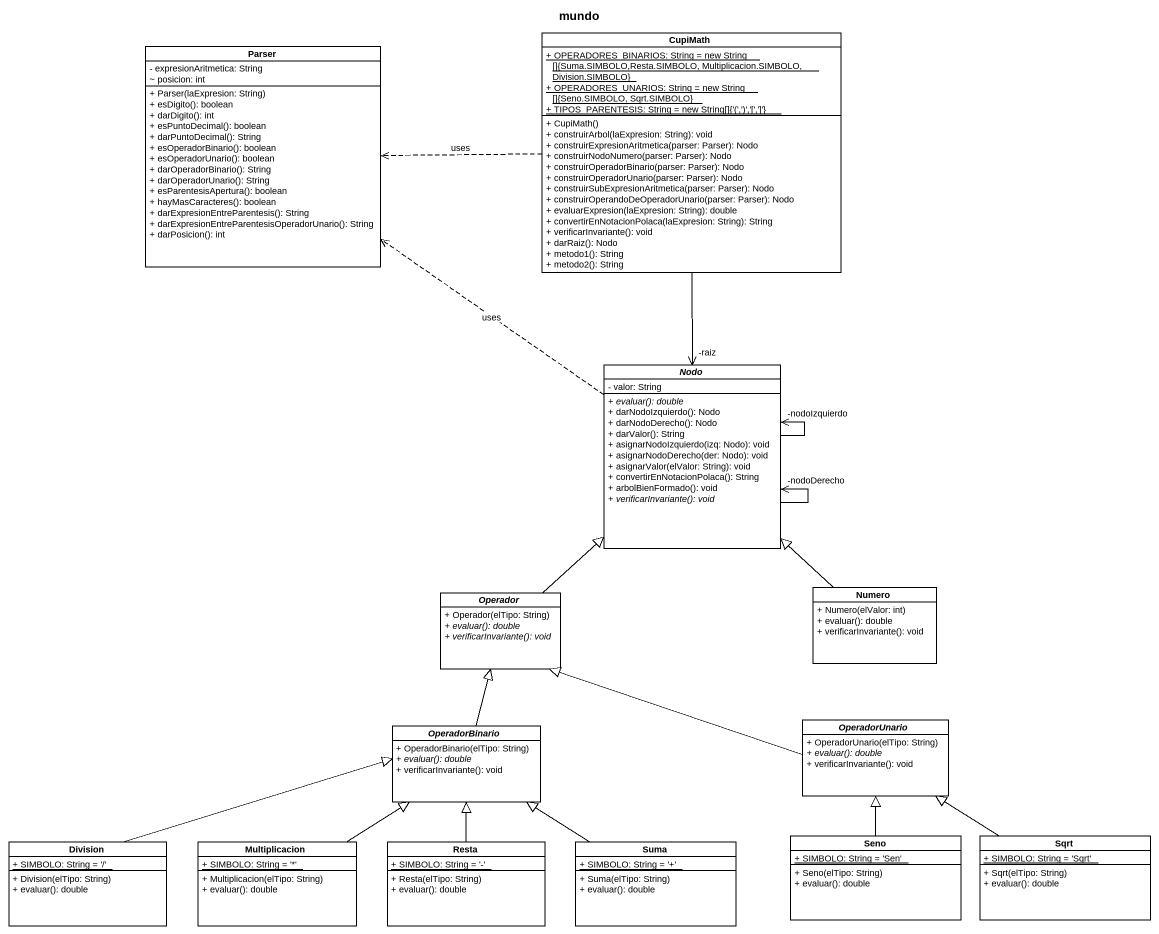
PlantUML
@startuml
title mundo
hide circle
hide empty members
skinparam classAttributeIconSize 0
class CupiMath {
  {static} + OPERADORES_BINARIOS: String = new String []{Suma.SIMBOLO,Resta.SIMBOLO, Multiplicacion.SIMBOLO, Division.SIMBOLO}
  {static} + OPERADORES_UNARIOS: String = new String []{Seno.SIMBOLO, Sqrt.SIMBOLO}
  {static} {field} + TIPOS_PARENTESIS: String = new String[]{'(',')','[',']'}
  + CupiMath()
  + construirArbol(laExpresion: String): void
  + construirExpresionAritmetica(parser: Parser): Nodo
  + construirNodoNumero(parser: Parser): Nodo
  + construirOperadorBinario(parser: Parser): Nodo
  + construirOperadorUnario(parser: Parser): Nodo
  + construirSubExpresionAritmetica(parser: Parser): Nodo
  + construirOperandoDeOperadorUnario(parser: Parser): Nodo
  + evaluarExpresion(laExpresion: String): double
  + convertirEnNotacionPolaca(laExpresion: String): String
  + verificarInvariante(): void
  + darRaiz(): Nodo
  + metodo1(): String
  + metodo2(): String
}
class Parser {
  - expresionAritmetica: String
  ~ posicion: int
  + Parser(laExpresion: String)
  + esDigito(): boolean
  + darDigito(): int
  + esPuntoDecimal(): boolean
  + darPuntoDecimal(): String
  + esOperadorBinario(): boolean
  + esOperadorUnario(): boolean
  + darOperadorBinario(): String
  + darOperadorUnario(): String
  + esParentesisApertura(): boolean
  + hayMasCaracteres(): boolean
  + darExpresionEntreParentesis(): String
  + darExpresionEntreParentesisOperadorUnario(): String
  + darPosicion(): int
}
abstract class Nodo {
  - valor: String
  {abstract} + evaluar(): double
  + darNodoIzquierdo(): Nodo
  + darNodoDerecho(): Nodo
  + darValor(): String
  + asignarNodoIzquierdo(izq: Nodo): void
  + asignarNodoDerecho(der: Nodo): void
  + asignarValor(elValor: String): void
  + convertirEnNotacionPolaca(): String
  + arbolBienFormado(): void
  {abstract} + verificarInvariante(): void
}
abstract class Operador {
  + Operador(elTipo: String)
  {abstract} + evaluar(): double
  {abstract} + verificarInvariante(): void
}
class Numero {
  + Numero(elValor: int)
  + evaluar(): double
  + verificarInvariante(): void
}
abstract class OperadorBinario {
  + OperadorBinario(elTipo: String)
  {abstract} + evaluar(): double
  + verificarInvariante(): void
}
abstract class OperadorUnario {
  + OperadorUnario(elTipo: String)
  {abstract} + evaluar(): double
  + verificarInvariante(): void
}
class Division {
  {static} + SIMBOLO: String = '/'
  + Division(elTipo: String)
  + evaluar(): double
}
class Multiplicacion {
  {static} + SIMBOLO: String = '*'
  + Multiplicacion(elTipo: String)
  + evaluar(): double
}
class Resta {
  {static} + SIMBOLO: String = '-'
  + Resta(elTipo: String)
  + evaluar(): double
}
class Suma {
  {static} + SIMBOLO: String = '+'
  + Suma(elTipo: String)
  + evaluar(): double
}
class Seno {
  {static} + SIMBOLO: String = 'Sen'
  + Seno(elTipo: String)
  + evaluar(): double
}
class Sqrt {
  {static} + SIMBOLO: String = 'Sqrt'
  + Sqrt(elTipo: String)
  + evaluar(): double
}
CupiMath .left.> Parser : uses
CupiMath --> "-raiz" Nodo
Nodo .up.> Parser : uses
Nodo --> "-nodoIzquierdo" Nodo
Nodo --> "-nodoDerecho" Nodo
Operador -up-|> Nodo
Numero -up-|> Nodo
OperadorBinario -up-|> Operador
OperadorUnario -left-|> Operador
Division -right-|> OperadorBinario
Multiplicacion -up-|> OperadorBinario
Resta -up-|> OperadorBinario
Suma -up-|> OperadorBinario
Seno -up-|> OperadorUnario
Sqrt -up-|> OperadorUnario
@enduml
